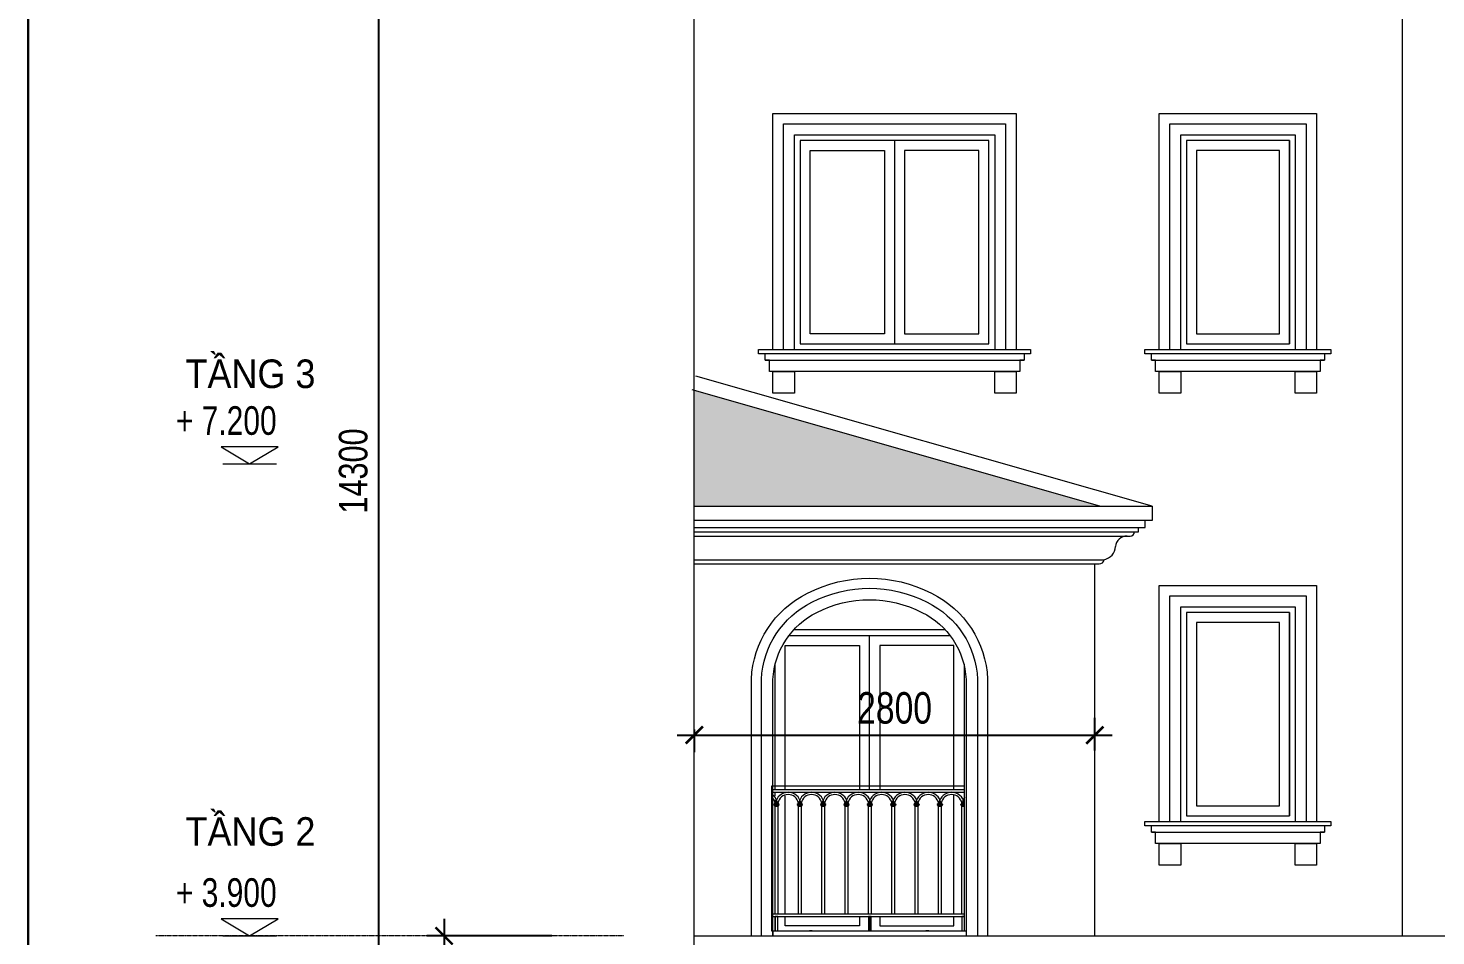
# Model space of a CAD drawing. Header units: millimetres. Extents: x -127141 to 682685, y -1234500 to 49778.
# Drawn here: x 435697 to 445537, y -275889 to -269543 of the extents above; entities that cross this region are included whole.
import ezdxf
from ezdxf.xclip import XClip

# ---------------------------------------------------------------- set-up
doc = ezdxf.new("R2010")
doc.units = ezdxf.units.MM
doc.header["$MEASUREMENT"] = 0
doc.linetypes.add('CENTER', pattern=[3, 1.5, -0.5, 0.5, -0.5])
for name, color, linetype, lineweight in [('-CENTER', 143, 'CENTER', 13), ('-DIM', 9, 'Continuous', 13), ('-DOOR', 137, 'Continuous', 9), ('-HATCH', 8, 'Continuous', 5), ('-KH', 143, 'Continuous', 13), ('-LINE1', 7, 'Continuous', 18), ('-TEXT', 7, 'Continuous', 15)]:
    doc.layers.add(name, color=color, linetype=linetype, lineweight=lineweight)
for name, color, linetype in [('1-NETMANH', 8, 'Continuous'), ('12. NET DIM', 252, 'Continuous'), ('13. NET HATCH', 251, 'Continuous')]:
    doc.layers.add(name, color=color, linetype=linetype)
doc.layers.add('LUOI GIONG', color=160, linetype='Continuous', plot=False)
doc.styles.add('1', font='arial.ttf')
doc.styles.add('AVANH', font='', dxfattribs={"width": 0.8})
doc.styles.add('X-5M-DH-TUM1$0$AVANTH', font='arial.ttf', dxfattribs={"width": 0.9})
doc.styles.get('AVANH').set_extended_font_data('.VnAvantH')
doc.dimstyles.new('C_100A3', dxfattribs={"dimscale": 100, "dimtxt": 2.2, "dimasz": 1.2, "dimexe": 1.2, "dimexo": 0, "dimgap": 0.75, "dimtad": 1, "dimdec": 0, "dimzin": 0, "dimdsep": 46, "dimtxsty": 'AVANH', "dimblk": 'ARCHTICK', "dimcen": 0, "dimdle": 1.2, "dimclrd": 256, "dimclre": 256, "dimclrt": 7, "dimadec": 0, "dimazin": 0, "dimtfac": 0.0001, "dimtdec": 0, "dimtix": 1, "dimtmove": 2, "dimatfit": 3, "dimfxl": 1.8, "dimtolj": 1, "dimtzin": 0, "dimarcsym": 0})

# ---------------------------------------------------------------- blocks, each defined once
blk = doc.blocks.new('_ArchTick')
at = {"color": 0, "linetype": 'ByBlock', "const_width": 0.15}
blk.add_lwpolyline([(-0.5, -0.5), (0.5, 0.5)], dxfattribs=at)
blk = doc.blocks.new('*D1817')
at = {"layer": '-DIM', "lineweight": -2, "transparency": 16777216}
for p, q in [((438604.2, -275769.1), (438604.2, -279909.1)), ((439358.6, -275889.1), (438484.2, -275889.1)), ((439358.6, -279789.1), (438484.2, -279789.1))]:
    blk.add_line(p, q, dxfattribs=at)
at = {"layer": 'Defpoints', "color": 0, "transparency": 16777216}
for p in [(439358.6, -275889.1), (438604.2, -279789.1), (439358.6, -279789.1)]:
    blk.add_point(p, dxfattribs=at)
at = {"layer": '-DIM', "lineweight": -2, "transparency": 16777216, "xscale": 119.9999999999999, "yscale": 119.9999999999999, "zscale": 119.9999999999999}
for p, rotation in [((438604.2, -275889.1), 90), ((438604.2, -279789.1), 270)]:
    blk.add_blockref('_ArchTick', p, dxfattribs=dict(at, rotation=rotation))
at = {"layer": '-DIM', "color": 7, "transparency": 16777216, "insert": (438425.8, -277839.1), "char_height": 200, "attachment_point": 5, "rotation": 90, "style": 'AVANH'}
blk.add_mtext('\\A1;3900', dxfattribs=at)
blk = doc.blocks.new('*D1820')
at = {"layer": '-DIM', "lineweight": -2, "transparency": 16777216}
for p, q in [((438149, -279909.1), (438149, -265369.1)), ((439358.6, -265489.1), (438029, -265489.1)), ((439358.6, -279789.1), (438029, -279789.1))]:
    blk.add_line(p, q, dxfattribs=at)
at = {"layer": 'Defpoints', "color": 0, "transparency": 16777216}
for p in [(438149, -265489.1), (439358.6, -265489.1), (439358.6, -279789.1)]:
    blk.add_point(p, dxfattribs=at)
at = {"layer": '-DIM', "lineweight": -2, "transparency": 16777216, "xscale": 119.9999999999999, "yscale": 119.9999999999999, "zscale": 119.9999999999999}
for p, rotation in [((438149, -265489.1), 90), ((438149, -279789.1), 270)]:
    blk.add_blockref('_ArchTick', p, dxfattribs=dict(at, rotation=rotation))
at = {"layer": '-DIM', "color": 7, "transparency": 16777216, "insert": (437970.5, -272639.1), "char_height": 200, "attachment_point": 5, "rotation": 90, "style": 'AVANH'}
blk.add_mtext('\\A1;14300', dxfattribs=at)
blk = doc.blocks.new('cot')
at = {"layer": '-KH'}
blk.add_line((116899.3, -109063.7), (117274.3, -109063.7), dxfattribs=at)
blk.add_lwpolyline([(117285.6, -108943.7), (116888, -108943.7), (117086.8, -109063.7)], close=True, dxfattribs=at)
blk.add_solid([(117086.8, -109063.7), (117086.8, -108943.7), (117285.6, -108943.7), (117086.8, -109063.7)], dxfattribs=at)
blk = doc.blocks.new('lancan')
for p, q in [((-1.1, 988.8), (6547.2, 988.8)), ((-1.1, 968.8), (6547.2, 968.8)), ((1956.8, 889), (1948.5, 884)), ((1954.4, 893), (1954.4, 891)), ((1954.4, 893), (1958.4, 893)), ((1954.4, 891), (1956.8, 891)), ((1956.8, 891), (1956.8, 889)), ((1956.8, 891), (1958.4, 891)), ((1956.8, 889), (1979.2, 889)), ((1958.4, 893), (1977.6, 893)), ((1977.6, 891), (1958.4, 891)), ((1977.6, 893), (1981.6, 893)), ((1977.6, 891), (1979.2, 891)), ((1979.2, 889), (1979.2, 891)), ((1979.2, 891), (1981.6, 891)), ((1987.4, 884), (1979.2, 889)), ((1981.6, 891), (1981.6, 893)), ((2120, 889), (2111.7, 884)), ((2117.6, 893), (2117.6, 891)), ((2117.6, 893), (2121.6, 893)), ((2117.6, 891), (2120, 891)), ((2120, 891), (2120, 889)), ((2120, 891), (2121.6, 891)), ((2120, 889), (2142.4, 889)), ((2121.6, 893), (2140.8, 893)), ((2140.8, 891), (2121.6, 891)), ((2140.8, 893), (2144.8, 893)), ((2140.8, 891), (2142.4, 891)), ((2142.4, 889), (2142.4, 891)), ((2142.4, 891), (2144.8, 891)), ((2150.6, 884), (2142.4, 889)), ((2144.8, 891), (2144.8, 893)), ((2283.2, 889), (2274.9, 884)), ((2280.8, 893), (2280.8, 891)), ((2280.8, 893), (2284.8, 893)), ((2280.8, 891), (2283.2, 891)), ((2283.2, 891), (2283.2, 889)), ((2283.2, 891), (2284.8, 891)), ((2283.2, 889), (2305.6, 889)), ((2284.8, 893), (2304, 893)), ((2304, 891), (2284.8, 891)), ((2304, 893), (2308, 893)), ((2304, 891), (2305.6, 891)), ((2305.6, 889), (2305.6, 891)), ((2305.6, 891), (2308, 891)), ((2313.8, 884), (2305.6, 889)), ((2308, 891), (2308, 893)), ((2446.4, 889), (2438.1, 884)), ((2444, 893), (2444, 891)), ((2444, 893), (2448, 893)), ((2444, 891), (2446.4, 891)), ((2446.4, 891), (2446.4, 889)), ((2446.4, 891), (2448, 891)), ((2446.4, 889), (2468.8, 889)), ((2448, 893), (2467.2, 893)), ((2467.2, 891), (2448, 891)), ((2467.2, 893), (2471.2, 893)), ((2467.2, 891), (2468.8, 891)), ((2468.8, 889), (2468.8, 891)), ((2468.8, 891), (2471.2, 891)), ((2477, 884), (2468.8, 889)), ((2471.2, 891), (2471.2, 893)), ((2609.6, 889), (2601.3, 884)), ((2607.2, 893), (2607.2, 891)), ((2607.2, 893), (2611.2, 893)), ((2607.2, 891), (2609.6, 891)), ((2609.6, 891), (2609.6, 889)), ((2609.6, 891), (2611.2, 891)), ((2609.6, 889), (2632, 889)), ((2611.2, 893), (2630.4, 893)), ((2630.4, 891), (2611.2, 891)), ((2630.4, 893), (2634.4, 893)), ((2630.4, 891), (2632, 891)), ((2632, 889), (2632, 891)), ((2632, 891), (2634.4, 891)), ((2640.2, 884), (2632, 889)), ((2634.4, 891), (2634.4, 893)), ((2772.8, 889), (2764.5, 884)), ((2770.4, 893), (2770.4, 891)), ((2770.4, 893), (2774.4, 893)), ((2770.4, 891), (2772.8, 891)), ((2772.8, 891), (2772.8, 889)), ((2772.8, 891), (2774.4, 891)), ((2772.8, 889), (2795.2, 889)), ((2774.4, 893), (2793.6, 893)), ((2793.6, 891), (2774.4, 891)), ((2793.6, 893), (2797.6, 893)), ((2793.6, 891), (2795.2, 891)), ((2795.2, 889), (2795.2, 891)), ((2795.2, 891), (2797.6, 891)), ((2803.4, 884), (2795.2, 889)), ((2797.6, 891), (2797.6, 893)), ((2936, 889), (2927.7, 884)), ((2933.6, 893), (2933.6, 891)), ((2933.6, 893), (2937.6, 893)), ((2933.6, 891), (2936, 891)), ((2936, 891), (2936, 889)), ((2936, 891), (2937.6, 891)), ((2936, 889), (2958.4, 889)), ((2937.6, 893), (2956.8, 893)), ((2956.8, 891), (2937.6, 891)), ((2956.8, 893), (2960.8, 893)), ((2956.8, 891), (2958.4, 891)), ((2958.4, 889), (2958.4, 891)), ((2958.4, 891), (2960.8, 891)), ((2966.6, 884), (2958.4, 889)), ((2960.8, 891), (2960.8, 893)), ((3099.2, 889), (3090.9, 884)), ((3096.8, 893), (3096.8, 891)), ((3096.8, 893), (3100.8, 893)), ((3096.8, 891), (3099.2, 891)), ((3099.2, 891), (3099.2, 889)), ((3099.2, 891), (3100.8, 891)), ((3099.2, 889), (3121.6, 889)), ((3100.8, 893), (3120, 893)), ((3120, 891), (3100.8, 891)), ((3120, 893), (3124, 893)), ((3120, 891), (3121.6, 891)), ((3121.6, 889), (3121.6, 891)), ((3121.6, 891), (3124, 891)), ((3129.8, 884), (3121.6, 889)), ((3124, 891), (3124, 893)), ((3262.4, 889), (3254.1, 884)), ((3260, 893), (3260, 891)), ((3260, 893), (3264, 893)), ((3260, 891), (3262.4, 891)), ((3262.4, 891), (3262.4, 889)), ((3262.4, 891), (3264, 891)), ((3262.4, 889), (3284.8, 889)), ((3264, 893), (3283.2, 893)), ((3283.2, 891), (3264, 891)), ((3283.2, 893), (3287.2, 893)), ((3283.2, 891), (3284.8, 891)), ((1948.5, 884), (1948.5, 882)), ((1958.4, 884), (1948.5, 884)), ((1948.5, 882), (1956.8, 876.9)), ((1958.4, 882), (1948.5, 882)), ((1954.4, 874.9), (1954.4, 872.9)), ((1954.4, 874.9), (1956.8, 874.9)), ((1954.4, 872.9), (1958.4, 872.9)), ((1956.8, 876.9), (1956.8, 874.9)), ((1956.8, 876.9), (1979.2, 876.9)), ((1956.8, 874.9), (1958.4, 874.9)), ((1958.4, 882), (1958.4, 884)), ((1958.4, 884), (1977.6, 884)), ((1958.4, 882), (1977.6, 882)), ((1977.6, 874.9), (1958.4, 874.9)), ((1958.4, 120), (1958.4, 872.9)), ((1958.4, 872.9), (1977.6, 872.9)), ((1977.6, 884), (1977.6, 882)), ((1977.6, 884), (1987.4, 884)), ((1977.6, 882), (1987.4, 882)), ((1977.6, 874.9), (1979.2, 874.9)), ((1977.6, 872.9), (1977.6, 120)), ((1977.6, 872.9), (1981.6, 872.9)), ((1979.2, 876.9), (1987.4, 882)), ((1979.2, 874.9), (1979.2, 876.9)), ((1979.2, 874.9), (1981.6, 874.9)), ((1981.6, 872.9), (1981.6, 874.9)), ((1987.4, 882), (1987.4, 884)), ((2111.7, 884), (2111.7, 882)), ((2121.6, 884), (2111.7, 884)), ((2111.7, 882), (2120, 876.9)), ((2121.6, 882), (2111.7, 882)), ((2117.6, 874.9), (2117.6, 872.9)), ((2117.6, 874.9), (2120, 874.9)), ((2117.6, 872.9), (2121.6, 872.9)), ((2120, 876.9), (2120, 874.9)), ((2120, 876.9), (2142.4, 876.9)), ((2120, 874.9), (2121.6, 874.9)), ((2121.6, 882), (2121.6, 884)), ((2121.6, 884), (2140.8, 884)), ((2121.6, 882), (2140.8, 882)), ((2140.8, 874.9), (2121.6, 874.9)), ((2121.6, 120), (2121.6, 872.9)), ((2121.6, 872.9), (2140.8, 872.9)), ((2140.8, 884), (2140.8, 882)), ((2140.8, 884), (2150.6, 884)), ((2140.8, 882), (2150.6, 882)), ((2140.8, 874.9), (2142.4, 874.9)), ((2140.8, 872.9), (2140.8, 120)), ((2140.8, 872.9), (2144.8, 872.9)), ((2142.4, 876.9), (2150.6, 882)), ((2142.4, 874.9), (2142.4, 876.9)), ((2142.4, 874.9), (2144.8, 874.9)), ((2144.8, 872.9), (2144.8, 874.9)), ((2150.6, 882), (2150.6, 884)), ((2274.9, 884), (2274.9, 882)), ((2284.8, 884), (2274.9, 884)), ((2274.9, 882), (2283.2, 876.9)), ((2284.8, 882), (2274.9, 882)), ((2280.8, 874.9), (2280.8, 872.9)), ((2280.8, 874.9), (2283.2, 874.9)), ((2280.8, 872.9), (2284.8, 872.9)), ((2283.2, 876.9), (2283.2, 874.9)), ((2283.2, 876.9), (2305.6, 876.9)), ((2283.2, 874.9), (2284.8, 874.9)), ((2284.8, 882), (2284.8, 884)), ((2284.8, 884), (2304, 884)), ((2284.8, 882), (2304, 882)), ((2304, 874.9), (2284.8, 874.9)), ((2284.8, 120), (2284.8, 872.9)), ((2284.8, 872.9), (2304, 872.9)), ((2304, 884), (2304, 882)), ((2304, 884), (2313.8, 884)), ((2304, 882), (2313.8, 882)), ((2304, 874.9), (2305.6, 874.9)), ((2304, 872.9), (2304, 120)), ((2304, 872.9), (2308, 872.9)), ((2305.6, 876.9), (2313.8, 882)), ((2305.6, 874.9), (2305.6, 876.9)), ((2305.6, 874.9), (2308, 874.9)), ((2308, 872.9), (2308, 874.9)), ((2313.8, 882), (2313.8, 884)), ((2438.1, 884), (2438.1, 882)), ((2448, 884), (2438.1, 884)), ((2438.1, 882), (2446.4, 876.9)), ((2448, 882), (2438.1, 882)), ((2444, 874.9), (2444, 872.9)), ((2444, 874.9), (2446.4, 874.9)), ((2444, 872.9), (2448, 872.9)), ((2446.4, 876.9), (2446.4, 874.9)), ((2446.4, 876.9), (2468.8, 876.9)), ((2446.4, 874.9), (2448, 874.9)), ((2448, 882), (2448, 884)), ((2448, 884), (2467.2, 884)), ((2448, 882), (2467.2, 882)), ((2467.2, 874.9), (2448, 874.9)), ((2448, 120), (2448, 872.9)), ((2448, 872.9), (2467.2, 872.9)), ((2467.2, 884), (2467.2, 882)), ((2467.2, 884), (2477, 884)), ((2467.2, 882), (2477, 882)), ((2467.2, 874.9), (2468.8, 874.9)), ((2467.2, 872.9), (2467.2, 120)), ((2467.2, 872.9), (2471.2, 872.9)), ((2468.8, 876.9), (2477, 882)), ((2468.8, 874.9), (2468.8, 876.9)), ((2468.8, 874.9), (2471.2, 874.9)), ((2471.2, 872.9), (2471.2, 874.9)), ((2477, 882), (2477, 884)), ((2601.3, 884), (2601.3, 882)), ((2611.2, 884), (2601.3, 884)), ((2601.3, 882), (2609.6, 876.9)), ((2611.2, 882), (2601.3, 882)), ((2607.2, 874.9), (2607.2, 872.9)), ((2607.2, 874.9), (2609.6, 874.9)), ((2607.2, 872.9), (2611.2, 872.9)), ((2609.6, 876.9), (2609.6, 874.9)), ((2609.6, 876.9), (2632, 876.9)), ((2609.6, 874.9), (2611.2, 874.9)), ((2611.2, 882), (2611.2, 884)), ((2611.2, 884), (2630.4, 884)), ((2611.2, 882), (2630.4, 882)), ((2630.4, 874.9), (2611.2, 874.9)), ((2611.2, 120), (2611.2, 872.9)), ((2611.2, 872.9), (2630.4, 872.9)), ((2630.4, 884), (2630.4, 882)), ((2630.4, 884), (2640.2, 884)), ((2630.4, 882), (2640.2, 882)), ((2630.4, 874.9), (2632, 874.9)), ((2630.4, 872.9), (2630.4, 120)), ((2630.4, 872.9), (2634.4, 872.9)), ((2632, 876.9), (2640.2, 882)), ((2632, 874.9), (2632, 876.9)), ((2632, 874.9), (2634.4, 874.9)), ((2634.4, 872.9), (2634.4, 874.9)), ((2640.2, 882), (2640.2, 884)), ((2764.5, 884), (2764.5, 882)), ((2774.4, 884), (2764.5, 884)), ((2764.5, 882), (2772.8, 876.9)), ((2774.4, 882), (2764.5, 882)), ((2770.4, 874.9), (2770.4, 872.9)), ((2770.4, 874.9), (2772.8, 874.9)), ((2770.4, 872.9), (2774.4, 872.9)), ((2772.8, 876.9), (2772.8, 874.9)), ((2772.8, 876.9), (2795.2, 876.9)), ((2772.8, 874.9), (2774.4, 874.9)), ((2774.4, 882), (2774.4, 884)), ((2774.4, 884), (2793.6, 884)), ((2774.4, 882), (2793.6, 882)), ((2793.6, 874.9), (2774.4, 874.9)), ((2774.4, 120), (2774.4, 872.9)), ((2774.4, 872.9), (2793.6, 872.9)), ((2793.6, 884), (2793.6, 882)), ((2793.6, 884), (2803.4, 884)), ((2793.6, 882), (2803.4, 882)), ((2793.6, 874.9), (2795.2, 874.9)), ((2793.6, 872.9), (2793.6, 120)), ((2793.6, 872.9), (2797.6, 872.9)), ((2795.2, 876.9), (2803.4, 882)), ((2795.2, 874.9), (2795.2, 876.9)), ((2795.2, 874.9), (2797.6, 874.9)), ((2797.6, 872.9), (2797.6, 874.9)), ((2803.4, 882), (2803.4, 884)), ((2927.7, 884), (2927.7, 882)), ((2937.6, 884), (2927.7, 884)), ((2927.7, 882), (2936, 876.9)), ((2937.6, 882), (2927.7, 882)), ((2933.6, 874.9), (2933.6, 872.9)), ((2933.6, 874.9), (2936, 874.9)), ((2933.6, 872.9), (2937.6, 872.9)), ((2936, 876.9), (2936, 874.9)), ((2936, 876.9), (2958.4, 876.9)), ((2936, 874.9), (2937.6, 874.9)), ((2937.6, 882), (2937.6, 884)), ((2937.6, 884), (2956.8, 884)), ((2937.6, 882), (2956.8, 882)), ((2956.8, 874.9), (2937.6, 874.9)), ((2937.6, 120), (2937.6, 872.9)), ((2937.6, 872.9), (2956.8, 872.9)), ((2956.8, 884), (2956.8, 882)), ((2956.8, 884), (2966.6, 884)), ((2956.8, 882), (2966.6, 882)), ((2956.8, 874.9), (2958.4, 874.9)), ((2956.8, 872.9), (2956.8, 120)), ((2956.8, 872.9), (2960.8, 872.9)), ((2958.4, 876.9), (2966.6, 882)), ((2958.4, 874.9), (2958.4, 876.9)), ((2958.4, 874.9), (2960.8, 874.9)), ((2960.8, 872.9), (2960.8, 874.9)), ((2966.6, 882), (2966.6, 884)), ((3090.9, 884), (3090.9, 882)), ((3100.8, 884), (3090.9, 884)), ((3090.9, 882), (3099.2, 876.9)), ((3100.8, 882), (3090.9, 882)), ((3096.8, 874.9), (3096.8, 872.9)), ((3096.8, 874.9), (3099.2, 874.9)), ((3096.8, 872.9), (3100.8, 872.9)), ((3099.2, 876.9), (3099.2, 874.9)), ((3099.2, 876.9), (3121.6, 876.9)), ((3099.2, 874.9), (3100.8, 874.9)), ((3100.8, 882), (3100.8, 884)), ((3100.8, 884), (3120, 884)), ((3100.8, 882), (3120, 882)), ((3120, 874.9), (3100.8, 874.9)), ((3100.8, 120), (3100.8, 872.9)), ((3100.8, 872.9), (3120, 872.9)), ((3120, 884), (3120, 882)), ((3120, 884), (3129.8, 884)), ((3120, 882), (3129.8, 882)), ((3120, 874.9), (3121.6, 874.9)), ((3120, 872.9), (3120, 120)), ((3120, 872.9), (3124, 872.9)), ((3121.6, 876.9), (3129.8, 882)), ((3121.6, 874.9), (3121.6, 876.9)), ((3121.6, 874.9), (3124, 874.9)), ((3124, 872.9), (3124, 874.9)), ((3129.8, 882), (3129.8, 884)), ((3254.1, 884), (3254.1, 882)), ((3264, 884), (3254.1, 884)), ((3254.1, 882), (3262.4, 876.9)), ((3264, 882), (3254.1, 882)), ((3260, 874.9), (3260, 872.9)), ((3260, 874.9), (3262.4, 874.9)), ((3260, 872.9), (3264, 872.9)), ((3262.4, 876.9), (3262.4, 874.9)), ((3262.4, 876.9), (3284.8, 876.9)), ((3262.4, 874.9), (3264, 874.9)), ((3264, 882), (3264, 884)), ((3264, 884), (3283.2, 884)), ((3264, 882), (3283.2, 882)), ((3283.2, 874.9), (3264, 874.9)), ((3264, 120), (3264, 872.9)), ((3264, 872.9), (3283.2, 872.9)), ((3283.2, 884), (3283.2, 882)), ((3283.2, 884), (3293, 884)), ((3283.2, 882), (3293, 882)), ((3283.2, 874.9), (3284.8, 874.9)), ((3283.2, 872.9), (3283.2, 120)), ((3283.2, 872.9), (3287.2, 872.9)), ((-1.1, 120), (6547.2, 120)), ((-1.1, 100), (6547.2, 100)), ((-1.1, 0), (6547.2, 0))]:
    blk.add_line(p, q)
for points in [[(1977.6, 100), (1958.4, 100), (1958.4, 0), (1977.6, 0)], [(2630.4, 100), (2611.2, 100), (2611.2, 0), (2630.4, 0)], [(3283.2, 100), (3264, 100), (3264, 0), (3283.2, 0)]]:
    blk.add_lwpolyline(points, close=True)
for centre, radius, start, end in [((1886.4, 879.8), 89.2, 8.53041, 171.46959), ((1886.4, 879.8), 73.2, 10.41372, 169.58628), ((2049.6, 879.8), 89.2, 8.53041, 171.46959), ((2049.6, 879.8), 73.2, 10.41372, 169.58628), ((2212.8, 879.8), 89.2, 8.53041, 171.46959), ((2212.8, 879.8), 73.2, 10.41372, 169.58628), ((2376, 879.8), 89.2, 8.53041, 171.46959), ((2376, 879.8), 73.2, 10.41372, 169.58628), ((2539.2, 879.8), 89.2, 8.53041, 171.46959), ((2539.2, 879.8), 73.2, 10.41372, 169.58628), ((2702.4, 879.8), 89.2, 8.53041, 171.46959), ((2702.4, 879.8), 73.2, 10.41372, 169.58628), ((2865.6, 879.8), 89.2, 8.53041, 171.46959), ((2865.6, 879.8), 73.2, 10.41372, 169.58628), ((3028.8, 879.8), 89.2, 8.53041, 171.46959), ((3028.8, 879.8), 73.2, 10.41372, 169.58628), ((3192, 879.8), 89.2, 8.53041, 171.46959), ((3192, 879.8), 73.2, 10.41372, 169.58628), ((3355.2, 879.8), 89.2, 8.53041, 171.46959), ((3355.2, 879.8), 73.2, 10.41372, 169.58628)]:
    blk.add_arc(centre, radius, start, end)
blk = doc.blocks.new('*D1877')
at = {"layer": '12. NET DIM', "lineweight": -2, "transparency": 16777216}
for p, q in [((443153.5, -274593.6), (443153.5, -274365.6)), ((440233.5, -274485.6), (443273.5, -274485.6)), ((440353.5, -274447.2), (440353.5, -274605.6))]:
    blk.add_line(p, q, dxfattribs=at)
at = {"layer": 'Defpoints', "color": 0, "transparency": 16777216}
for p in [(440353.5, -274447.2), (443153.5, -274485.6), (443153.5, -274593.6)]:
    blk.add_point(p, dxfattribs=at)
at = {"layer": '12. NET DIM', "lineweight": -2, "transparency": 16777216, "xscale": 119.9999999999999, "yscale": 119.9999999999999, "zscale": 119.9999999999999, "rotation": 180}
blk.add_blockref('_ArchTick', (440353.5, -274485.6), dxfattribs=at)
at = {"layer": '12. NET DIM', "lineweight": -2, "transparency": 16777216, "xscale": 119.9999999999999, "yscale": 119.9999999999999, "zscale": 119.9999999999999}
blk.add_blockref('_ArchTick', (443153.5, -274485.6), dxfattribs=at)
at = {"layer": '12. NET DIM', "color": 7, "transparency": 16777216, "insert": (441753.5, -274296.8), "char_height": 220, "attachment_point": 5, "style": 'AVANH'}
blk.add_mtext('\\A1;2800', dxfattribs=at)
blk = doc.blocks.new('kt1a')
at = {"layer": 'Defpoints', "color": 2}
blk.add_lwpolyline([(0, -22275), (31500, -22275), (31500, 0), (0, 0)], close=True, dxfattribs=at)

msp = doc.modelspace()

# ---------------------------------------------------------------- hatches: boundary and pattern name
at = {"layer": '13. NET HATCH'}
h = msp.add_hatch(dxfattribs=at)
h.set_pattern_fill('MAIGO-12', color=256, scale=300)
h.set_pattern_definition([(0, (157173.14, 221713.92), (75, 150), [120, -30, 120, -30]), (90, (157158.14, 221728.92), (-75, 150), [135, -165]), (45, (157143.14, 221713.92), (75, 150), [21.213203, -403.050865]), (135, (157173.14, 221713.92), (-75, 150), [21.213203, -403.050865])])
h.paths.add_polyline_path([(440353.5, -272077), (440353.5, -272884.1), (443189.1, -272884.1)])
h.paths.add_polyline_path([(447353.5, -272341.1), (447353.5, -272884.1), (448517.9, -272884.1)])

# ---------------------------------------------------------------- linework, layer by layer
at = {"layer": '-CENTER', "ltscale": 0.2}
msp.add_line((439861.7, -275889.1), (436590.5, -275889.1), dxfattribs=at)
at = {"layer": '-DOOR', "lineweight": 9}
for p, q in [((441753.5, -270329.2), (441753.5, -271749.2)), ((443793.5, -270329.1), (443793.5, -271749.1)), ((443793.5, -273629.1), (443793.5, -275049.1)), ((441015.2, -273789.2), (441578.9, -273789.2)), ((442108, -273749.2), (441048.7, -273749.2)), ((441578.9, -273789.2), (442141.6, -273789.2)), ((441578.9, -274865.4), (441578.9, -273789.2)), ((440988.9, -273859.2), (441508.4, -273859.2)), ((440988.9, -274865.4), (440988.9, -273859.2)), ((441508.4, -273859.2), (441508.4, -274865.4)), ((441649.4, -273859.2), (441649.4, -274865.4)), ((442168.9, -273859.2), (441649.4, -273859.2)), ((442168.9, -274865.4), (442168.9, -273859.2)), ((440918.9, -274865.4), (440918.9, -273987.5)), ((442238.9, -273990.3), (442238.9, -274865.4)), ((440918.9, -274911.5), (440918.9, -274885.4)), ((440988.9, -274892.4), (440988.9, -274885.4)), ((440988.9, -275734.2), (440988.9, -274910.1)), ((442168.9, -275734.2), (442168.9, -274901.3)), ((442238.9, -274885.4), (442238.9, -274927.2)), ((440918.9, -275734.2), (440918.9, -274937.6)), ((440918.9, -275854.2), (440918.9, -275754.2)), ((440988.9, -275819.2), (440988.9, -275754.2)), ((441508.4, -275754.2), (441508.4, -275819.2)), ((441578.4, -275754.2), (441578.4, -275854.2)), ((441579.4, -275754.2), (441579.4, -275854.2)), ((441649.4, -275754.2), (441649.4, -275819.2)), ((442168.9, -275819.2), (442168.9, -275754.2)), ((442238.9, -275754.2), (442238.9, -275854.2)), ((441508.4, -275819.2), (440988.9, -275819.2)), ((441649.4, -275819.2), (442168.9, -275819.2))]:
    msp.add_line(p, q, dxfattribs=at)
for points in [[(442413.5, -271749.2), (442413.5, -270329.2), (441093.5, -270329.2), (441093.5, -271749.2), (442413.5, -271749.2)], [(444513.5, -271749.1), (444513.5, -270329.1), (443793.5, -270329.1), (443793.5, -271749.1), (444513.5, -271749.1)], [(444513.5, -270329.1), (444513.5, -271749.1)], [(441163.5, -271679.2), (441163.5, -270399.2), (441683.5, -270399.2), (441683.5, -271679.2), (441163.5, -271679.2)], [(442343.5, -271679.2), (442343.5, -270399.2), (441823.5, -270399.2), (441823.5, -271679.2), (442343.5, -271679.2)], [(444443.5, -271679.1), (444443.5, -270399.1), (443863.5, -270399.1), (443863.5, -271679.1), (444443.5, -271679.1)], [(444513.5, -275049.1), (444513.5, -273629.1), (443793.5, -273629.1), (443793.5, -275049.1), (444513.5, -275049.1)], [(444513.5, -273629.1), (444513.5, -275049.1)], [(444443.5, -274979.1), (444443.5, -273699.1), (443863.5, -273699.1), (443863.5, -274979.1), (444443.5, -274979.1)]]:
    msp.add_lwpolyline(points, dxfattribs=at)
at = {"layer": '-HATCH'}
for p, q in [((442703.5, -271819.2), (440803.5, -271819.2)), ((442658.5, -271819.2), (440848.5, -271819.2)), ((440848.5, -271864.2), (442658.5, -271864.2)), ((440878.5, -271864.2), (442628.5, -271864.2)), ((444803.5, -271819.1), (443503.5, -271819.1)), ((444758.5, -271819.1), (443548.5, -271819.1)), ((443548.5, -271864.1), (444758.5, -271864.1)), ((443578.5, -271864.1), (444728.5, -271864.1)), ((444803.5, -275119.1), (443503.5, -275119.1)), ((444758.5, -275119.1), (443548.5, -275119.1)), ((443548.5, -275164.1), (444758.5, -275164.1)), ((443578.5, -275164.1), (444728.5, -275164.1))]:
    msp.add_line(p, q, dxfattribs=at)
for points in [[(440977.2, -271789.2), (440977.2, -270212.9), (442529.8, -270212.9), (442529.8, -271789.2)], [(443677.2, -271789.1), (443677.2, -270212.8), (444629.8, -270212.8), (444629.8, -271789.1)], [(443677.2, -275089.1), (443677.2, -273512.8), (444629.8, -273512.8), (444629.8, -275089.1)]]:
    msp.add_lwpolyline(points, dxfattribs=at)
msp.add_lwpolyline([(440823.3, -275889.1), (440823.3, -274095.6, -0.27311), (441175.6, -273556.6, -0.24268), (441981.1, -273556.6, -0.274788), (442333.4, -274095.5), (442333.4, -275889.1)], format="xyb", dxfattribs=at)
at = {"layer": '-LINE1'}
for p, q in [((440353.5, -279989.1), (440353.5, -265339.1)), ((445303.5, -275889.1), (445303.5, -269389.1))]:
    msp.add_line(p, q, dxfattribs=at)
at = {"layer": '-LINE1', "lineweight": 20}
for p, q in [((443554.5, -272884.1), (440365, -271976.3)), ((443189.1, -272884.1), (440337.7, -272072.5)), ((443554.5, -272884.1), (443554.5, -272984.1)), ((443554.5, -272984.1), (440353.5, -272984.1)), ((443459.5, -273034.1), (443504.5, -273034.1)), ((443459.5, -273064.1), (443459.5, -273034.1)), ((443504.5, -273034.1), (443504.5, -272984.1)), ((443379.5, -273094.1), (443399.5, -273094.1)), ((443429.5, -273064.1), (443459.5, -273064.1)), ((440353.5, -273289.1), (443183.5, -273289.1)), ((443153.5, -275889.1), (443153.5, -273289.1)), ((440353.5, -275889.1), (448509.9, -275889.1)), ((440903.3, -275854.2), (440903.3, -275889.1)), ((440903.3, -275854.2), (440929.9, -275854.2)), ((440929.9, -275854.2), (440969.9, -275854.2)), ((440969.9, -275854.2), (441159.2, -275854.2)), ((441178.2, -275854.2), (441159.2, -275854.2)), ((441178.2, -275854.2), (441578.4, -275854.2)), ((441578.4, -275854.2), (441579.4, -275854.2)), ((441579.4, -275854.2), (441973.2, -275854.2)), ((441993.2, -275854.2), (441973.2, -275854.2)), ((441993.2, -275854.2), (442187.9, -275854.2)), ((442187.9, -275854.2), (442227.9, -275854.2)), ((442227.9, -275854.2), (442253.4, -275854.2))]:
    msp.add_line(p, q, dxfattribs=at)
for points in [[(440903.5, -271789.2), (440903.5, -270139.2), (442603.5, -270139.2), (442603.5, -271789.2)], [(443603.5, -271789.1), (443603.5, -270139.1), (444703.5, -270139.1), (444703.5, -271789.1)], [(441053.5, -271789.2), (441053.5, -270289.2), (442453.5, -270289.2), (442453.5, -271789.2)], [(443753.5, -271789.1), (443753.5, -270289.1), (444553.5, -270289.1), (444553.5, -271789.1)], [(440803.5, -271789.2), (442703.5, -271789.2), (442703.5, -271819.2), (442658.5, -271819.2), (442658.5, -271864.2), (442628.5, -271864.2), (442628.5, -271944.2), (440878.5, -271944.2), (440878.5, -271864.2), (440848.5, -271864.2), (440848.5, -271819.2), (440803.5, -271819.2), (440803.5, -271789.2)], [(443503.5, -271789.1), (444803.5, -271789.1), (444803.5, -271819.1), (444758.5, -271819.1), (444758.5, -271864.1), (444728.5, -271864.1), (444728.5, -271944.1), (443578.5, -271944.1), (443578.5, -271864.1), (443548.5, -271864.1), (443548.5, -271819.1), (443503.5, -271819.1), (443503.5, -271789.1)], [(440353.5, -272884.1), (443554.5, -272884.1)], [(443603.5, -275089.1), (443603.5, -273439.1), (444703.5, -273439.1), (444703.5, -275089.1)], [(443753.5, -275089.1), (443753.5, -273589.1), (444553.5, -273589.1), (444553.5, -275089.1)], [(443503.5, -275089.1), (444803.5, -275089.1), (444803.5, -275119.1), (444758.5, -275119.1), (444758.5, -275164.1), (444728.5, -275164.1), (444728.5, -275244.1), (443578.5, -275244.1), (443578.5, -275164.1), (443548.5, -275164.1), (443548.5, -275119.1), (443503.5, -275119.1), (443503.5, -275089.1)]]:
    msp.add_lwpolyline(points, dxfattribs=at)
for points in [[(440903.5, -271944.2), (441053.5, -271944.2), (441053.5, -272095.3), (440903.5, -272095.3)], [(442453.5, -271944.2), (442603.5, -271944.2), (442603.5, -272094.3), (442453.5, -272094.3)], [(443603.5, -271944.1), (443753.5, -271944.1), (443753.5, -272095.1), (443603.5, -272095.1)], [(444553.5, -271944.1), (444703.5, -271944.1), (444703.5, -272094.1), (444553.5, -272094.1)], [(443603.5, -275244.1), (443753.5, -275244.1), (443753.5, -275395.1), (443603.5, -275395.1)], [(444553.5, -275244.1), (444703.5, -275244.1), (444703.5, -275394.1), (444553.5, -275394.1)]]:
    msp.add_lwpolyline(points, close=True, dxfattribs=at)
for points in [[(440753.3, -275889.1), (440753.3, -274094, -0.273518), (441144.1, -273494, -0.24229), (442012.5, -273494, -0.275111), (442403.4, -274094), (442403.4, -275889.1)], [(440903.3, -275889.1), (440903.3, -274097.5, -0.272832), (441210.6, -273628, -0.242886), (441945.2, -273628.1, -0.274362), (442253.4, -274097.3), (442253.4, -275889.1)]]:
    msp.add_lwpolyline(points, format="xyb", dxfattribs=at)
for centre, radius, start, end in [((443379, -273176.5), 82.5, 89.7111, 173.96926), ((443399.5, -273064.1), 30, 270, 0), ((443197.6, -273161.9), 99.6, 282.66193, 356.56758), ((443182.2, -273250.9), 38.2, 271.94606, 347.69422)]:
    msp.add_arc(centre, radius, start, end, dxfattribs=at)
at = {"layer": '1-NETMANH', "lineweight": 20}
for p, q in [((440353.5, -273034.1), (443459.5, -273034.1)), ((440353.5, -273064.1), (443429.5, -273064.1)), ((440353.5, -273094.1), (443378.6, -273094.1)), ((440353.5, -273259.1), (443219.5, -273259.1))]:
    msp.add_line(p, q, dxfattribs=at)
at = {"layer": 'Defpoints'}
msp.add_lwpolyline([(435697.5, -284775), (467197.5, -284775), (467197.5, -262500), (435697.5, -262500)], close=True, dxfattribs=at)
at = {"layer": 'LUOI GIONG'}
msp.add_lwpolyline([(435697.5, -262500), (485697.5, -262500), (485697.5, -287500), (435697.5, -287500)], close=True, dxfattribs=at)

# ---------------------------------------------------------------- block references
at = {"layer": '-CENTER'}
for p in [(320158.3, -163525.4), (320158.3, -166825.4)]:
    msp.add_blockref('cot', p, dxfattribs=at)
at = {"layer": '-HATCH'}
ref = msp.add_blockref('lancan', (438960.2, -275854.2), dxfattribs=at)
XClip(ref).set_block_clipping_path([(1933.1258868859, -0.0358389711), (3283.1880885421, 1010.8253951668)])
at = {"layer": '-LINE1'}
msp.add_blockref('kt1a', (435697.5, -262500), dxfattribs=at)

# ---------------------------------------------------------------- texts
at = {"layer": '-TEXT', "color": 2, "style": 'X-5M-DH-TUM1$0$AVANTH', "width": 0.9}
for s, p in [('TẦNG 3', (436797.3, -272059.5)), ('TẦNG 2', (436797.3, -275259.5))]:
    msp.add_text(s, height=200, dxfattribs=at).set_placement(p)
at = {"layer": '-TEXT', "style": '1', "width": 0.75}
for s, p in [('+ 7.200', (436729.7, -272386.3)), ('+ 3.900', (436729.7, -275686.3))]:
    msp.add_text(s, height=200, dxfattribs=at).set_placement(p)

# ---------------------------------------------------------------- dimensions: what is measured, and where the dimension line sits
at = {"layer": '-DIM'}
for base, p1, p2, picture, middle in [((438149, -265489.1), (439358.6, -279789.1), (439358.6, -265489.1), '*D1820', (437970.5, -272639.1)), ((438604.2, -279789.1), (439358.6, -275889.1), (439358.6, -279789.1), '*D1817', (438425.8, -277839.1))]:
    dim = msp.add_linear_dim(base=base, p1=p1, p2=p2, angle=90, dimstyle='C_100A3', override={"dimtxt": 2}, dxfattribs=at)
    dim.commit()
    dim.dimension.update_dxf_attribs({"geometry": picture, "text_midpoint": middle})
at = {"layer": '12. NET DIM'}
dim = msp.add_linear_dim(base=(443153.5, -274485.6), p1=(440353.5, -274447.2), p2=(443153.5, -274593.6), dimstyle='C_100A3', dxfattribs=at)
dim.commit()
dim.dimension.update_dxf_attribs({"geometry": '*D1877', "text_midpoint": (441753.5, -274296.8)})

doc.saveas('drawing.dxf')
